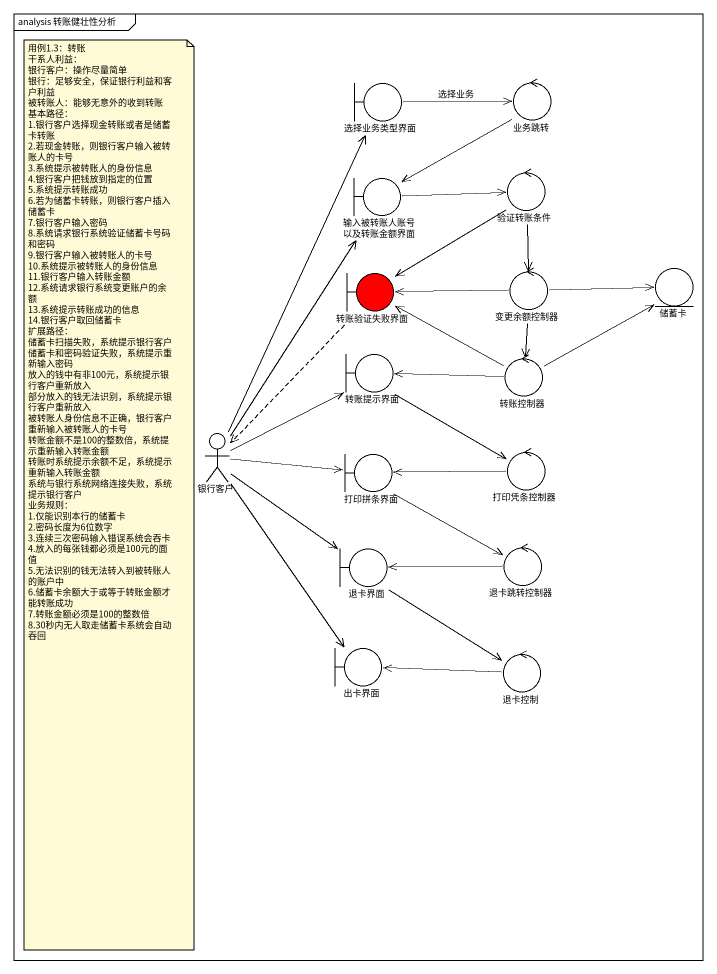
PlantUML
@startuml
mainframe analysis 转账健壮性分析
boundary 选择业务类型界面
control 业务跳转
boundary 输入被转账人账号以及转账金额界面
control 验证转账条件
boundary 转账验证失败界面 #FF0000
control 变更余额控制器
entity 储蓄卡
boundary 转账提示界面
control 转账控制器
actor 银行客户
boundary 打印拼条界面
control 打印凭条控制器
boundary 退卡界面
control 退卡跳转控制器
boundary 出卡界面
control 退卡控制
选择业务类型界面 -right-> 业务跳转 : 选择业务
业务跳转 --> 输入被转账人账号以及转账金额界面
输入被转账人账号以及转账金额界面 -right-> 验证转账条件
验证转账条件 --> 转账验证失败界面
验证转账条件 --> 变更余额控制器
转账验证失败界面 ..> 银行客户
变更余额控制器 -left-> 转账验证失败界面
变更余额控制器 -right-> 储蓄卡
变更余额控制器 --> 转账控制器
转账提示界面 --> 打印凭条控制器
转账控制器 -left-> 转账验证失败界面
转账控制器 -up-> 储蓄卡
转账控制器 -left-> 转账提示界面
银行客户 -up-> 选择业务类型界面
银行客户 -up-> 输入被转账人账号以及转账金额界面
银行客户 -right-> 转账提示界面
银行客户 -right-> 打印拼条界面
银行客户 --> 退卡界面
银行客户 --> 出卡界面
打印拼条界面 --> 退卡跳转控制器
打印凭条控制器 -left-> 打印拼条界面
退卡界面 --> 退卡控制
退卡跳转控制器 -left-> 退卡界面
退卡控制 -left-> 出卡界面
note as N1
  用例1.3：转账
  干系人利益：
  银行客户：操作尽量简单
  银行：足够安全，保证银行利益和客户利益
  被转账人：能够无意外的收到转账
  基本路径：
  1.银行客户选择现金转账或者是储蓄卡转账
  2.若现金转账，则银行客户输入被转账人的卡号
  3.系统提示被转账人的身份信息
  4.银行客户把钱放到指定的位置
  5.系统提示转账成功
  6.若为储蓄卡转账，则银行客户插入储蓄卡
  7.银行客户输入密码
  8.系统请求银行系统验证储蓄卡号码和密码
  9.银行客户输入被转账人的卡号
  10.系统提示被转账人的身份信息
  11.银行客户输入转账金额
  12.系统请求银行系统变更账户的余额
  13.系统提示转账成功的信息
  14.银行客户取回储蓄卡
  扩展路径：
  储蓄卡扫描失败，系统提示银行客户
  储蓄卡和密码验证失败，系统提示重新输入密码
  放入的钱中有非100元，系统提示银行客户重新放入
  部分放入的钱无法识别，系统提示银行客户重新放入
  被转账人身份信息不正确，银行客户重新输入被转账人的卡号
  转账金额不是100的整数倍，系统提示重新输入转账金额
  转账时系统提示余额不足，系统提示重新输入转账金额
  系统与银行系统网络连接失败，系统提示银行客户
  业务规则：
  1.仅能识别本行的储蓄卡
  2.密码长度为6位数字
  3.连续三次密码输入错误系统会吞卡
  4.放入的每张钱都必须是100元的面值
  5.无法识别的钱无法转入到被转账人的账户中
  6.储蓄卡余额大于或等于转账金额才能转账成功
  7.转账金额必须是100的整数倍
  8.30秒内无人取走储蓄卡系统会自动吞回
end note
@enduml
